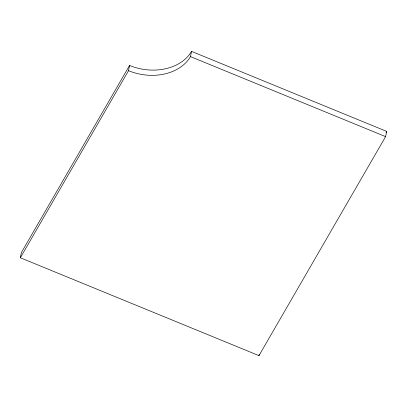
<?xml version="1.0" encoding="UTF-8"?>
<svg xmlns="http://www.w3.org/2000/svg" width="407" height="407" viewBox="0 0 407 407"><rect width="100%" height="100%" fill="white"/><g stroke="black" fill="none" stroke-linecap="round" stroke-linejoin="round"><path stroke-width="0.61" d="M20.35 257.768L21.398 252.533L129.553 65.466A47.65 36.07 11.3 0 0 191.519 51.368L386.65 131.395L385.602 136.63L258.979 355.632L20.35 257.768L128.51 70.701L129.553 65.466M128.51 70.701A47.65 36.07 11.3 0 0 190.476 56.604L191.519 51.368M258.979 355.632L259.213 354.466M386.014 132.494L386.65 131.395M190.476 56.604L385.602 136.63"/></g></svg>
